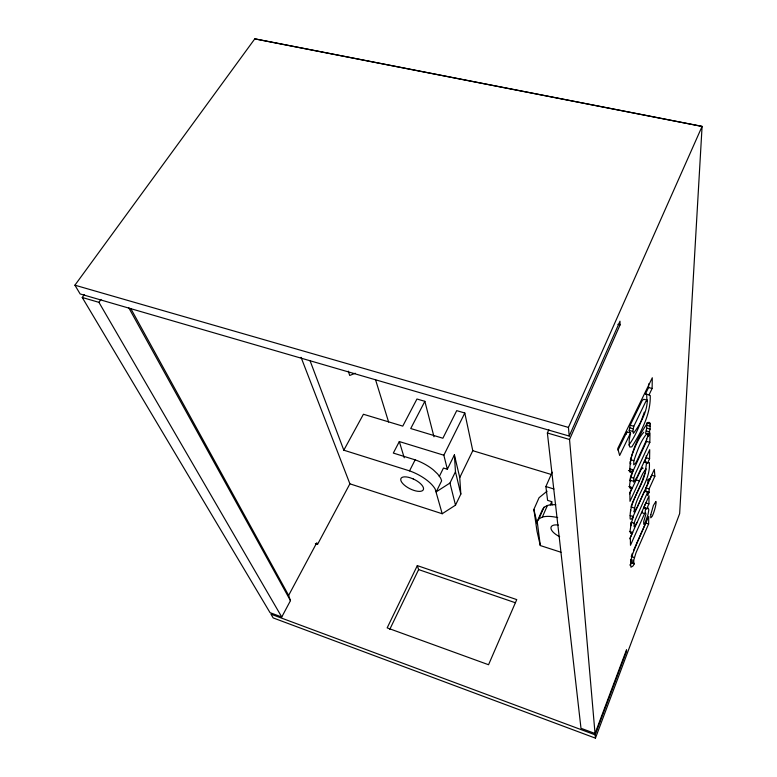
<?xml version="1.0" encoding="UTF-8"?>
<svg xmlns="http://www.w3.org/2000/svg" width="777" height="777" viewBox="0 0 777 777"><rect width="100%" height="100%" fill="white"/><g stroke="black" fill="none" stroke-linecap="round" stroke-linejoin="round"><path stroke-width="1.17" d="M649.096 492.288L649.145 488.859L654.875 476.184L651.757 475.262L646.008 487.917L645.969 491.355L649.096 492.288L647.639 495.571L647.678 492.152L644.531 491.21L632.653 517.433M647.154 479.875L649.271 480.497L649.3 478.574L647.814 481.866L647.785 483.809L637.189 507.187L634.003 511.965C635.751 494.939 651.029 480.458 649.329 462.509L647.62 463.014L644.347 462.062L646.328 457.77L646.347 455.497M630.671 476.175L646.503 441.404L646.522 439.044M646.882 401.253L646.707 394.483L645.454 393.91L648.572 387.529L648.62 383.955M633.653 560.538L635.965 552.855L648.63 523.999L648.737 516.423L637.237 542.482C634.343 550.32 629.545 558.692 630.943 567.2L632.905 566.083L634.362 563.772L630.875 562.402L630.613 559.566L633.653 560.538L633.906 563.374M648.921 503.875L645.852 502.942L643.609 507.954L646.697 508.896L648.921 503.875L649.048 495.852L629.768 538.82M647.62 463.014L649.591 458.712L649.727 449.66L637.15 476.825L633.643 482.128L633.75 478.166L635.062 474.261L649.834 442.356L649.98 432.915L648.173 436.693L650.077 429.118L650.145 423.883L649.689 422.503L647.979 422.426C637.868 436.596 629.642 454.292 629.749 471.94L630.662 472.406L633.294 469.852L629.846 468.832M645.454 393.91L649.018 394.881L652.117 388.49L652.292 377.768L617.744 448.552L619.657 455.468L630.565 432.954L626.913 431.915L618.045 450.106M630.04 461.664L630.244 463.83L630.943 463.704M645.58 433.479L646.687 428.156L646.726 422.921L650.145 423.883M629.826 432.333L629.205 430.4L630.176 425.242L642.181 400.582L643.725 399.242L647.28 400.223C647.231 411.868 640.297 424.213 633.44 433.362L632.837 431.429L633.818 426.262L645.765 401.563L647.28 400.223M647.678 492.152L635.246 519.91L634.139 523.271L634.1 526.719L637.208 522.27M631.089 480.507L630.254 481.118L630.205 478.156M633.886 460.674L633.702 464.84L635.537 463.286L637.121 460.324L646.658 439.724A4.72 0.796 -73.8 0 0 647.765 434.46L647.251 433.139C640.627 440.889 637.179 451.107 633.886 460.674L630.409 459.654L631.041 457.507M645.357 471.27L646.406 463.927L646.066 461.557M645.143 512.83L645.609 507.468M626.34 434.129L626.913 431.915M630.565 432.954L629.166 440.132L629.292 445.571L629.865 447.047L631.837 446.853C641.481 431.721 650.835 413.83 650.242 395.454L649.018 394.881M644.823 473.164L642.064 481.381L632.109 503.506M644.337 412.16C640.306 423.494 636.159 435.207 628.952 444.949M632.342 553.341L631.283 556.555L634.333 557.527M631.225 506.099L631.818 504.37M633.294 469.852L630.477 478.836L629.564 485.518L630.089 488.296L630.914 488.568L632.167 487.567L628.787 486.548M630.157 515.569L633.401 516.569L631.138 523.815L630.089 530.866L630.574 533.362L631.351 533.566L632.633 532.468L629.457 531.478M548.844 429.749L547.377 432.993L580.982 728.282L595.036 733.507L626.534 649.747L626.563 651.252L595.153 734.848L595.444 738.15L273.174 617.919L270.95 614.16L595.153 734.848M595.444 738.15L679.652 513.607L702.087 126.408L254.807 38.85L74.913 285.188L80.138 293.949L569.24 436.072L619.988 321.202L620.065 324.893L569.541 439.481L595.036 733.507M631.361 456.429C634.838 448.115 637.684 438.898 643.842 432.177M560.984 552.253L540.306 545.551L537.208 521.484L538.927 518.842L542.336 517.103L547.416 505.487A28.089 12.121 23.3 0 1 555.788 504.778M550.281 504.963L551.728 501.651L547.6 500.369L545.881 486.528L552.224 472.202M537.208 521.484L542.268 509.965L544.007 507.274L547.416 505.487M538.927 518.842L544.007 507.274M633.517 550.534L645.638 523.076L648.63 523.999M569.24 436.072L568.443 427.418L702.087 126.408L254.807 38.85M540.306 545.551L537.014 531.264L533.867 509.421L539.053 497.717L547.047 491.2M646.697 508.896L648.203 507.993L648.834 509.77L647.979 514.656L645.172 522.552L643.744 524.32L643.706 521.62L645.94 514.005L645.58 512.878L644.589 513.568L630.477 545.269L630.39 537.48L632.633 532.468M649.271 480.497L654.331 469.386L654.875 476.184M632.167 487.567L629.885 492.482L629.992 501.32L642.705 473.669L645.969 468.677C643.9 485.955 628.797 500.699 630.186 518.968L631.196 519.259L633.401 516.569M629.613 493.851L640.811 470.046L642.696 467.715L642.967 468.57M301.068 357.352L349.893 483.828L442.2 513.743L455.507 505.157L460.819 494.094L459.751 477.564L454.399 454.904L447.348 469.23L443.463 468.026L439.306 476.456M417.317 565.617L387.16 627.884L488.548 664.733L516.744 599.611L417.317 565.617L418.628 569.58L389.753 629.399M459.751 477.564L472.785 450.699L464.811 413.014L456.721 410.644L442.88 438.238L410.732 428.535L424.864 401.32L416.958 399.009L402.758 426.126L363.422 414.258L343.813 450.194L409.537 470.872A26.826 11.024 26.8 0 1 435.188 489.083L442.2 513.743M447.348 469.23L443.842 455.215L399.32 441.559L393.317 453.078L415.151 459.858A26.69 11.199 26.8 0 1 433.304 469.871L437.665 474.009L440.627 478.059L441.637 480.837L436.227 491.831L449.961 483.032L455.458 471.746L454.399 454.904M443.842 455.215L464.811 413.014M409.537 470.872L415.151 459.858M84.363 294.551L82.245 297.484L270.046 612.664L281.75 617.016L290.462 600.66L288.636 595.386L130.74 308.479M288.636 595.386L316.773 542.773L317.54 544.405L349.893 483.828M629.875 565.112L631.351 562.801L634.362 563.772M281.75 617.016L98.932 302.34L100.991 299.436M644.347 462.062L645.444 461.256M642.492 511.936L641.501 512.626L644.589 513.568M355.225 373.242L349.728 375.476L348.271 371.153M617.87 324.33L620.065 324.893M648.572 387.529L652.117 388.49M646.862 425.34L650.262 426.291M646.687 428.156L650.077 429.118M630.176 425.242L633.818 426.262M646.231 430.914L649.621 431.866M629.506 427.748L633.138 428.778M646.707 433.799L648.96 434.43M629.205 430.4L632.837 431.429M646.503 441.404L649.834 442.356M74.913 285.188L568.443 427.418M646.328 457.77L649.591 458.712M82.245 297.484L98.932 302.34M547.377 432.993L569.541 439.481M628.438 470.503L631.895 471.522M630.351 477.146L633.75 478.166M636.081 479.895L639.393 480.885M629.933 480.176L633.323 481.186M646.008 487.917L649.145 488.859M472.785 450.699L551.456 474.533M630.934 506.973L634.197 507.964M545.881 486.528L553.972 489.015M634.139 523.271L630.934 522.28L630.914 525.728M630.633 561.179L633.663 562.15M418.628 569.58L515.219 602.699M315.365 543.647L317.54 544.405M128.7 307.634L290.462 600.66M310.033 360.654L343.813 450.194M375.476 379.516L388.597 422.008M399.32 441.559L404.234 457.789M630.487 509.955L630.759 510.975M424.864 401.32L433.984 436.771M449.961 483.032L455.507 505.157M455.458 471.746L460.819 494.094M533.867 509.421L537.247 523.989M551.728 501.651L552.126 505.021M542.336 517.103A28.244 11.937 23.4 0 1 557.692 517.608M559.644 536.684A13.18 5.565 23.4 0 1 550.951 528.311A13.18 5.565 23.4 0 1 558.333 525.038M650.805 514.578L650.747 517.841L652.146 516.355A8.576 1.263 -73.3 0 0 655.186 507.653A8.576 1.263 -73.3 0 0 655.895 501.456L653.389 505.487L650.805 514.578M413.179 478.923L410.178 477.777A12.519 5.138 26.8 0 0 402.768 483.566A12.519 5.138 26.8 0 0 421.989 490.928A12.519 5.138 26.8 0 0 413.179 478.923"/></g></svg>
